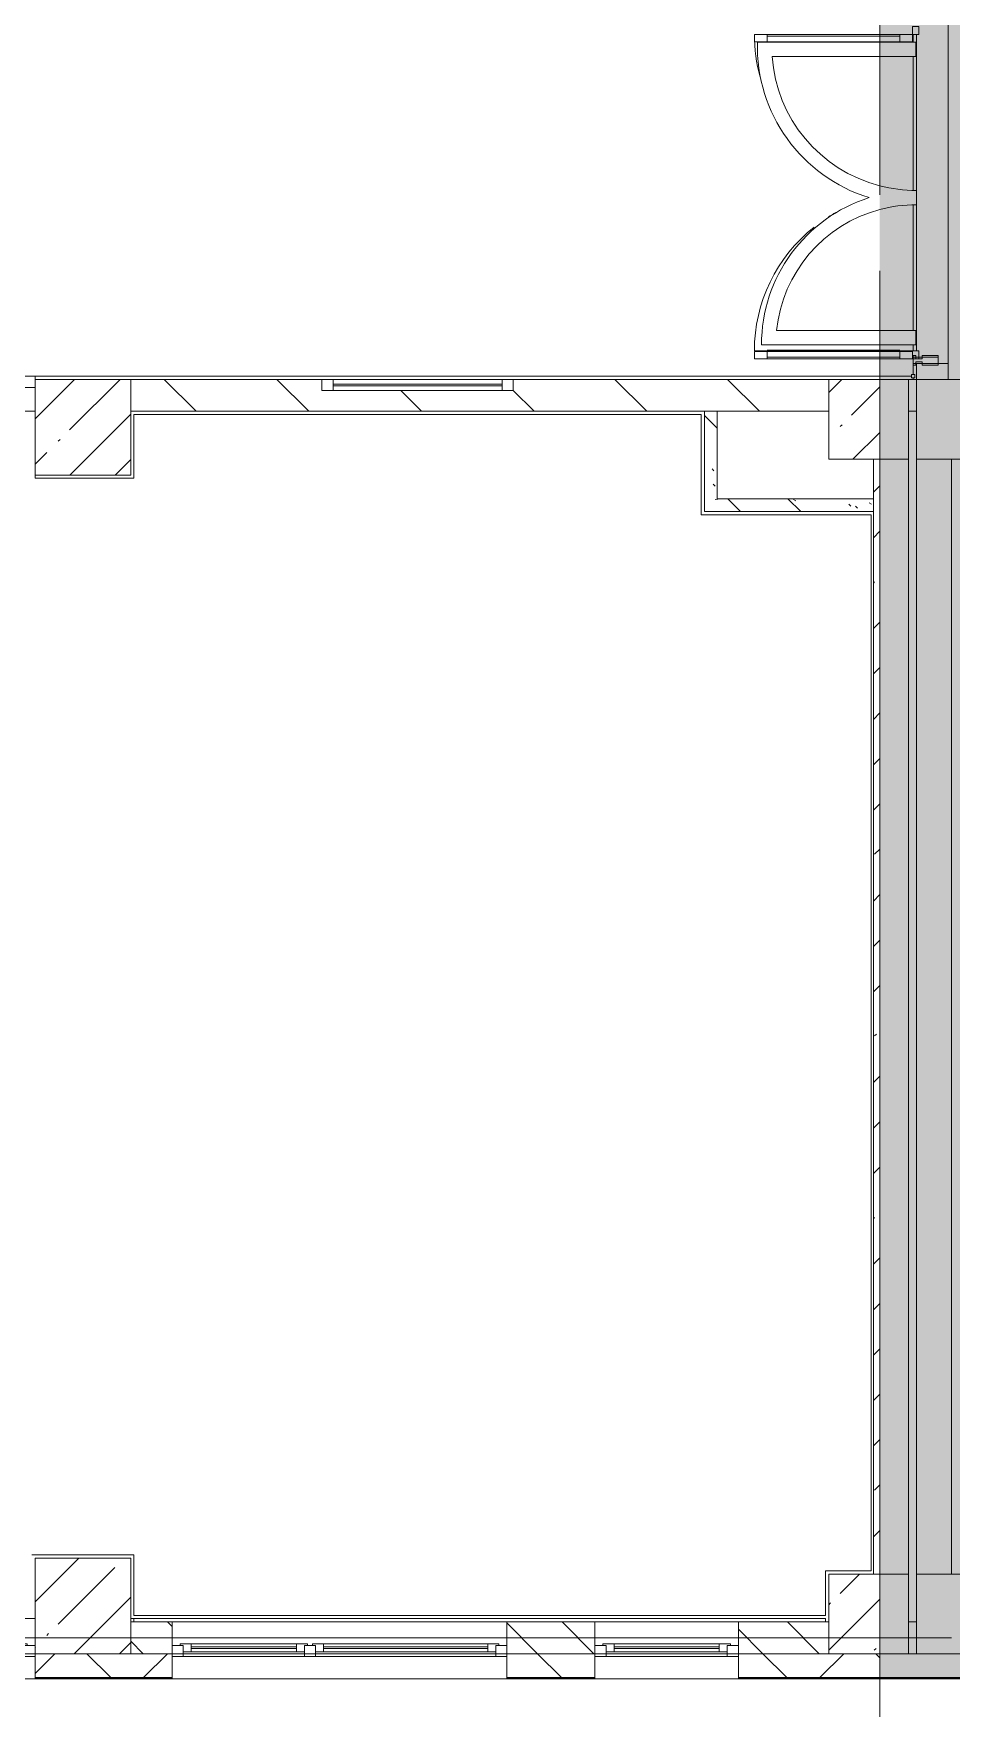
# Model space of a CAD drawing. Header units: millimetres. Extents: x 957 to 228198, y -8553 to 29000.
# Drawn here: x 134188 to 139948, y -444 to 10072 of the extents above; entities that cross this region are included whole.
import ezdxf

# ---------------------------------------------------------------- set-up
doc = ezdxf.new("R2010")
doc.units = ezdxf.units.MM
doc.linetypes.add('Осевая', pattern=[3175, 635, -476.25, 1587.5, -476.25])
doc.layers.add('A-DETL-GENF-3', color=7, linetype='Continuous', lineweight=9, true_color=0xc0c0c0, transparency=0.4)
for name, color, linetype, lineweight, true_color in [('A-DETL-GENF-4', 7, 'Continuous', 5, 0xaaaaaa), ('A-DETL-GENF-5', 7, 'Continuous', 5, 0xb7b7b7), ('A-DOOR-2', 7, 'Continuous', 5, 0xaaaaaa), ('A-DOOR-4', 7, 'Continuous', 5, 0xb7b7b7), ('A-FLOR-1', 7, 'Continuous', 5, 0xb7b7b7), ('A-FLOR-2', 7, 'Continuous', 5, 0xaaaaaa), ('A-GLAZ-CWMG-2', 7, 'Continuous', 5, 0x737373), ('A-WALL-3', 7, 'Continuous', 5, 0x737373), ('A-WALL-4', 7, 'Continuous', 9, 0x737373), ('I-WALL-2', 7, 'Continuous', 5, 0x737373), ('I-WALL-4', 7, 'Continuous', 5, 0x787878), ('S-COLS-2', 7, 'Continuous', 5, 0x737373)]:
    doc.layers.add(name, color=color, linetype=linetype, lineweight=lineweight, true_color=true_color)
for name, color, linetype, lineweight in [('A-GLAZ-2', 7, 'Continuous', 5), ('A-GLAZ-CWMG-3', 7, 'Continuous', 5), ('A-WALL', 7, 'Continuous', 9), ('A-WALL-2', 7, 'Continuous', 5), ('I-WALL-3', 7, 'Continuous', 5), ('S-COLS-1', 7, 'Continuous', 5), ('Оси', 7, 'Continuous', 9), ('Оси-2', 7, 'Осевая', 9)]:
    doc.layers.add(name, color=color, linetype=linetype, lineweight=lineweight)
pattern_1 = [(135, (101188.1, 0), (-377.171, -377.171), [533.4, -88.9, 17.78, -88.9]), (135, (101188.1, 376.94), (-377.171, -377.171), []), (50, (101188.1, 0), (637.6445, -55.7866), [66.675, -733.425]), (355, (101188.1, 0), (-123.349, 668.699), [53.34, -586.74]), (100.451, (101241.2, -4.65), (514.299, 612.908), [56.665, -623.315]), (46.184, (101188.1, 177.8), (948.776, -147.15), [100.012, -1100.137]), (96.636, (101267.2, 165.5), (830.91, 865.997), [84.998, -934.973]), (351.184, (101188.1, 177.8), (830.918, 865.988), [80.01, -880.11]), (21, (101277, 133.35), (530.6506, -357.928), [66.675, -733.425]), (326, (101277, 133.35), (216.308, 644.658), [53.34, -586.74]), (71.451, (101321.2, 103.5), (746.96, 286.724), [56.665, -623.315]), (37.5, (101188.1, 0), (10.8105, 295.9426), [16.764, -562.864, 16.764, -578.866, -588.962]), (37.5, (101188.1, 0), (10.8105, 295.9426), [-1175.258, 16.764, -572.198]), (7.5, (101188.1, 0), (233.8692, 350.6318), [16.764, -322.834, 16.764, -549.529, -224.472]), (7.5, (101188.1, 0), (233.8692, 350.6318), [-905.891, 16.764, -207.708]), (327.5, (100989.84, 0), (474.5678, -20.0513), [16.764, -205.486, 16.764, -676.656, -920.115]), (327.5, (100989.84, 0), (474.5678, -20.0513), [-915.67, 16.764, -903.351]), (317.5, (100900.94, 0), (518.452, 88.9934), [16.764, -272.161, 16.764, -443.738, -653.415]), (317.5, (100900.94, 0), (518.452, 88.9934), [-749.427, 16.764, -636.651])]

# ---------------------------------------------------------------- blocks, each defined once
blk = doc.blocks.new('BSC_Колонна _Прямоугольная - 500х500-23286270-3_2_2_птичка')
at = {"layer": 'S-COLS-2'}
for p, q in [((250, 250), (-250, 250)), ((-250, 250), (-250, -250)), ((250, -250), (250, 250)), ((-250, -250), (250, -250))]:
    blk.add_line(p, q, dxfattribs=at)
blk = doc.blocks.new('BSC_Колонна _Прямоугольная - 600х600-V270-3_2_2_птичка')
at = {"layer": 'S-COLS-1'}
h = blk.add_hatch(dxfattribs=at)
h.set_pattern_fill('FP_89', color=256, style=0, pattern_type=2)
h.set_pattern_definition([(45, (-33310, -7600), (-285.123, 285.123), []), (45, (-33024.88, -7600), (-285.123, 285.123), [504.031, -100.806, 16.764, -84.042])])
h.paths.add_polyline_path([(254, -300), (300, -300), (300, 300), (-300, 300), (-300, -300)])
for p, q in [((300, 300), (-300, 300)), ((-300, 300), (-300, -300)), ((300, -300), (300, 300)), ((-300, -300), (300, -300))]:
    blk.add_line(p, q, dxfattribs=at)
blk = doc.blocks.new('BSC_Колонна _Прямоугольная - 600х600-V271-3_2_2_птичка')
at = {"layer": 'S-COLS-1'}
h = blk.add_hatch(dxfattribs=at)
h.set_pattern_fill('FP_90', color=256, style=0, pattern_type=2)
h.set_pattern_definition([(45, (-33310, -200), (-285.123, 285.123), []), (45, (-33024.88, -200), (-285.123, 285.123), [504.031, -100.806, 16.764, -84.042])])
h.paths.add_polyline_path([(-300, -300), (300, -300), (300, 300), (-300, 300), (-300, -170)])
for p, q in [((300, 300), (-300, 300)), ((-300, 300), (-300, -300)), ((300, -300), (300, 300)), ((-300, -300), (300, -300))]:
    blk.add_line(p, q, dxfattribs=at)
blk = doc.blocks.new('120_Окно_СКБ_2Ст - 120_Окно_СКБ_2Ст 2100х2400 _мал створка справа_-22446225-3_2_2_птичка')
at = {"layer": 'A-GLAZ-2'}
for p, q in [((-1050, -127), (-1050, -57)), ((-1050, -57), (-980, -57)), ((1050, -57), (-1050, -57)), ((-980, -57), (-980, -127)), ((150, -87), (-980, -87)), ((-980, -87), (-980, -127)), ((-930, -137), (-930, -87)), ((100, -137), (100, -87)), ((150, -127), (150, -57)), ((150, -57), (220, -57)), ((150, -127), (150, -87)), ((220, -57), (220, -127)), ((980, -87), (220, -87)), ((220, -87), (220, -127)), ((270, -137), (270, -87)), ((930, -137), (930, -87)), ((980, -127), (980, -57)), ((980, -57), (1050, -57)), ((980, -127), (980, -87)), ((1050, -57), (1050, -127)), ((-980, -127), (-1050, -127)), ((-1050, -127), (-1000, -127)), ((-980, -127), (-1000, -127)), ((-1000, -127), (-1000, -137)), ((-1000, -137), (170, -137)), ((170, -137), (-1000, -137)), ((-930, -107), (100, -107)), ((100, -117), (-930, -117)), ((220, -127), (150, -127)), ((170, -127), (150, -127)), ((170, -127), (200, -127)), ((170, -137), (170, -127)), ((220, -127), (200, -127)), ((200, -127), (200, -137)), ((200, -137), (1000, -137)), ((1000, -137), (200, -137)), ((270, -107), (930, -107)), ((930, -117), (270, -117)), ((1050, -127), (980, -127)), ((1000, -127), (980, -127)), ((1000, -127), (1050, -127)), ((1000, -137), (1000, -127))]:
    blk.add_line(p, q, dxfattribs=at)
blk = doc.blocks.new('120_Окно_СКБ_1Ст - 120_Окно_СКБ_1Ст 900х2500_h_-22445987-3_2_2_птичка')
at = {"layer": 'A-GLAZ-2'}
for p, q in [((-450, -127), (-450, -57)), ((-450, -57), (-380, -57)), ((450, -57), (-450, -57)), ((-380, -57), (-380, -127)), ((380, -87), (-380, -87)), ((-380, -87), (-380, -127)), ((-330, -137), (-330, -87)), ((330, -137), (330, -87)), ((380, -127), (380, -57)), ((380, -57), (450, -57)), ((380, -127), (380, -87)), ((450, -57), (450, -127)), ((-380, -127), (-450, -127)), ((-450, -127), (-400, -127)), ((-380, -127), (-400, -127)), ((-400, -127), (-400, -137)), ((-400, -137), (400, -137)), ((400, -137), (-400, -137)), ((-330, -107), (330, -107)), ((330, -117), (-330, -117)), ((450, -127), (380, -127)), ((400, -127), (380, -127)), ((400, -127), (450, -127)), ((400, -137), (400, -127))]:
    blk.add_line(p, q, dxfattribs=at)
blk = doc.blocks.new('BSC_Колонна _Прямоугольная - 500х500-V297-3_2_2_птичка')
at = {"layer": 'S-COLS-1'}
h = blk.add_hatch(dxfattribs=at)
h.set_pattern_fill('FP_106', color=256, style=0, pattern_type=2)
h.set_pattern_definition([(45, (-38240, -150), (-285.123, 285.123), []), (45, (-37954.88, -150), (-285.123, 285.123), [504.031, -100.806, 16.764, -84.042])])
h.paths.add_polyline_path([(70, -250), (70, 250), (-250, 250), (-250, -250), (30, -250)])
for p, q in [((70, 250), (-250, 250)), ((-250, 250), (-250, -250)), ((-250, -250), (70, -250))]:
    blk.add_line(p, q, dxfattribs=at)
at = {"layer": 'S-COLS-2'}
for p, q in [((250, 250), (70, 250)), ((250, -250), (250, 250)), ((70, -250), (250, -250))]:
    blk.add_line(p, q, dxfattribs=at)
blk = doc.blocks.new('BSC_Колонна _Прямоугольная - 500х500-V298-3_2_2_птичка')
at = {"layer": 'S-COLS-1'}
h = blk.add_hatch(dxfattribs=at)
h.set_pattern_fill('FP_107', color=256, style=0, pattern_type=2)
h.set_pattern_definition([(45, (-38240, -7650), (-285.123, 285.123), []), (45, (-37954.88, -7650), (-285.123, 285.123), [504.031, -100.806, 16.764, -84.042])])
h.paths.add_polyline_path([(70, -250), (70, 250), (-250, 250), (-250, -250), (30, -250)])
for p, q in [((70, 250), (-250, 250)), ((-250, 250), (-250, -250)), ((-250, -250), (70, -250))]:
    blk.add_line(p, q, dxfattribs=at)
at = {"layer": 'S-COLS-2'}
for p, q in [((250, 250), (70, 250)), ((250, -250), (250, 250)), ((70, -250), (250, -250))]:
    blk.add_line(p, q, dxfattribs=at)
blk = doc.blocks.new('120_Окно_СКБ_1Ст - 120_Окно_СКБ_1Ст 400х1200 EI30-24228909-3_2_2_птичка')
at = {"layer": 'A-GLAZ-2'}
for p, q in [((-600, 30), (-600, 100)), ((-600, 100), (-530, 100)), ((600, 100), (-600, 100)), ((-530, 30), (-600, 30)), ((-600, 30), (600, 30)), ((-530, 100), (-530, 30)), ((530, 70), (-530, 70)), ((530, 60), (-530, 60)), ((530, 30), (530, 100)), ((530, 100), (600, 100)), ((600, 30), (530, 30)), ((600, 100), (600, 30))]:
    blk.add_line(p, q, dxfattribs=at)
blk = doc.blocks.new('Прямоугольный импост - 50 x 70 мм-31700031-3_2_2_птичка')
at = {"layer": 'A-GLAZ-CWMG-3'}
for p, q in [((-70, 35), (0, 35)), ((-70, -35), (-70, 35)), ((0, -35), (-70, -35)), ((0, -15), (0, -35))]:
    blk.add_line(p, q, dxfattribs=at)
blk = doc.blocks.new('Прямоугольный импост - Импост структурный с накладкой - 160мм Темный-31239214-3_2_2_птичка')
at = {"layer": 'A-GLAZ-CWMG-2'}
for p, q in [((-50, 0), (-50, 17)), ((-50, 17), (0, 17)), ((-40, 0), (-50, 0)), ((-40, -40), (-40, 0)), ((0, 0), (-10, 0)), ((-10, 0), (-10, -40)), ((0, 17), (0, 0)), ((-50, -140), (-50, -40)), ((-50, -40), (-40, -40)), ((-10, -40), (0, -40)), ((0, -40), (0, -140)), ((0, -140), (-50, -140))]:
    blk.add_line(p, q, dxfattribs=at)
blk = doc.blocks.new('Дверь_Витражная_остекление_ - ДВН_ДАО_Главный вход_1800 в свету 5-32258809-3_2_2_птичка')
at = {"layer": 'A-DETL-GENF-4'}
for p, q in [((-993, -1013), (-993, -226)), ((-993, -226), (-993, -1013)), ((-983, -933), (-983, -226)), ((-948, -1013), (-948, -226)), ((-948, -1013), (-948, -226)), ((989, -933), (989, -226)), ((998, -1013), (998, -226)), ((998, -226), (998, -1013)), ((1033, -933), (1033, -226)), ((1043, -1013), (1043, -226)), ((1043, -1013), (1043, -226)), ((-993, -933), (-948, -933)), ((1043, -933), (998, -933)), ((-993, -1013), (-948, -1013)), ((-993, -1013), (-948, -1013)), ((1043, -1013), (998, -1013)), ((998, -1013), (1043, -1013))]:
    blk.add_line(p, q, dxfattribs=at)
at = {"layer": 'A-DETL-GENF-5'}
for p, q in [((-948, -20), (-993, -20)), ((-993, -226), (-993, -20)), ((-948, -20), (-993, -20)), ((-993, -20), (-993, -226)), ((-993, -100), (-948, -100)), ((-983, -226), (-983, -100)), ((-948, -226), (-948, -20)), ((-948, -226), (-948, -20)), ((989, -226), (989, -100)), ((998, -226), (998, -20)), ((998, -20), (998, -226)), ((1043, -100), (998, -100)), ((1033, -226), (1033, -100)), ((1043, -226), (1043, -20)), ((1043, -226), (1043, -20))]:
    blk.add_line(p, q, dxfattribs=at)
at = {"layer": 'A-DOOR-2'}
for p, q in [((-993, -1013), (-993, -226)), ((993, -1013), (993, -226))]:
    blk.add_line(p, q, dxfattribs=at)
for centre, start, end in [((993, -20), 208.9884, 212.16), ((993, -20), 218.4779, 270), ((-993, -20), 270, 285.599)]:
    blk.add_arc(centre, 993, start, end, dxfattribs=at)
at = {"layer": 'A-DOOR-4'}
for p, q in [((-1043, 20), (-993, 20)), ((-1043, -20), (-1043, 20)), ((-993, 20), (-993, -20)), ((993, 20), (1043, 20)), ((993, -20), (993, 20)), ((1043, 20), (1043, -20)), ((-993, -20), (-1043, -20)), ((-993, -226), (-993, -20)), ((993, -226), (993, -20)), ((1043, -20), (993, -20))]:
    blk.add_line(p, q, dxfattribs=at)
blk = doc.blocks.new('Прямоугольный импост - Импост структурный с накладкой - 160мм Темный-31915521-3_2_2_птичка')
at = {"layer": 'A-GLAZ-CWMG-2'}
for p, q in [((-25, 0), (-25, 17)), ((-25, 17), (25, 17)), ((-15, 0), (-25, 0)), ((-15, -40), (-15, 0)), ((25, 0), (15, 0)), ((15, 0), (15, -40)), ((25, 17), (25, 0)), ((-25, -140), (-25, -40)), ((-25, -40), (-15, -40)), ((15, -40), (25, -40)), ((25, -40), (25, -140)), ((25, -140), (-25, -140))]:
    blk.add_line(p, q, dxfattribs=at)

msp = doc.modelspace()

# ---------------------------------------------------------------- hatches: boundary and pattern name
at = {"layer": 'A-DETL-GENF-3'}
h = msp.add_hatch(color=256, dxfattribs=at)
h.paths.add_polyline_path([(167348.1, -251.7), (177038.1, -250), (177041.1, 3288.3), (185758.1, 3288.3), (185758.1, 27348.3), (143098.1, 27348.3), (143098.1, 23888.3), (139948.1, 23887.4), (139948.1, 15358), (139498.2, 15353), (139498.2, -251.7), (167098.1, -251.7)])
h.paths.add_polyline_path([(168253.1, 151), (168237.1, 151), (168237.1, 551), (168253.1, 551)])
h.paths.add_polyline_path([(171639.1, 151), (171623.1, 151), (171623.1, 551), (171639.1, 551), (171639.1, 172.5)])
h.paths.add_polyline_path([(168237.1, 1051), (168237.6, 1545.2), (168253.1, 1545.2), (168253.1, 1258), (169542.1, 1258), (169542.1, 1242), (168253.1, 1242), (168253.1, 1051), (168237.6, 1051)])
h.paths.add_polyline_path([(171623.1, 1051), (171623.1, 1530.1), (171639.1, 1530.1), (171639.1, 1051)])
h.paths.add_polyline_path([(170407.7, 1232), (170364.1, 1232), (170364.1, 1248), (171622.8, 1248), (171622.8, 1232), (170409.2, 1232)])
h.paths.add_polyline_path([(171638.9, 2030.1), (171623.1, 2030.1), (171623.1, 2332), (170364.1, 2332), (170364.1, 2348), (171639.1, 2347.5), (171639.1, 2030.1)])
h.paths.add_polyline_path([(168253.1, 2045.2), (168237.1, 2045.2), (168237.1, 2789), (168253.1, 2789), (168253.1, 2350.4)])
h.paths.add_polyline_path([(169243.4, 2342), (168253.4, 2342), (168253.4, 2358), (169543.5, 2358), (169543.5, 2342), (169470, 2342)])
h.paths.add_polyline_path([(168253.1, 3289), (168237.1, 3289), (168237.1, 3729), (168253.1, 3729)])
h.paths.add_polyline_path([(173543.1, 6780), (173543.1, 7680), (173593.1, 7680), (173593.1, 6780)])
h.paths.add_polyline_path([(174843.1, 7680), (174843.1, 7730), (174833.1, 7730), (174836.7, 7760), (174878.1, 7760), (174878.1, 7908), (174948.1, 7908), (174948.1, 7900), (174893.1, 7900), (174893.1, 7680), (174948.1, 7680), (174948.1, 7672), (174878.1, 7672), (174878.1, 7680), (174859.1, 7680)])
h.paths.add_polyline_path([(174836.7, 7280), (174793.1, 7280), (174793.1, 7680), (174843.1, 7680), (174843.1, 7280)])
h.paths.add_polyline_path([(173485.1, 7672), (173438.1, 7672), (173438.1, 7680), (173493.1, 7680), (173493.1, 7900), (173438.1, 7900), (173440.3, 7908), (173508.1, 7908), (173508.1, 7760), (173553.1, 7760), (173553.1, 7730), (173543.1, 7730), (173543.1, 7680), (173508.1, 7680), (173508.1, 7672), (173493.1, 7672)])
h.paths.add_polyline_path([(168078.1, 7672), (168008.1, 7672), (168008.1, 7820), (167988.1, 7820), (167988.1, 7860), (167998.1, 7860), (167998.1, 7900), (168008.1, 7900), (168008.1, 7908), (168078.1, 7908), (168078.1, 7900), (168023.1, 7895.1), (168023.1, 7680), (168078.1, 7680)])
h.paths.add_polyline_path([(172840.8, 7672), (172808.1, 7672), (172808.1, 7820), (172788.1, 7820), (172788.1, 7860), (172798.1, 7860), (172798.1, 7900), (172808.1, 7900), (172808.1, 7908), (172878.1, 7908), (172878.1, 7900), (172823.1, 7895.1), (172823.1, 7680), (172878.1, 7680), (172878.1, 7672), (172848.1, 7672)])
h.paths.add_polyline_path([(170545.1, 7672), (170508.1, 7672), (170508.1, 7820), (170488.1, 7820), (170488.1, 7860), (170498.1, 7860), (170498.1, 7900), (170508.1, 7900), (170508.1, 7908), (170578.1, 7908), (170578.1, 7900), (170523.1, 7895.1), (170523.1, 7680), (170578.1, 7680), (170578.1, 7672), (170548.1, 7672)])
h.paths.add_polyline_path([(167138.1, 7672), (167068.1, 7672), (167068.1, 7680), (167123.1, 7680), (167118.1, 7900), (167068.1, 7900), (167068.1, 7908), (167138.1, 7908), (167138.1, 7900), (167148.1, 7895.1), (167148.1, 7860), (167158.1, 7860), (167158.1, 7820), (167138.1, 7820), (167138.1, 7680)])
h.paths.add_polyline_path([(169418.1, 7672), (169418.1, 7680), (169473.1, 7680), (169473.1, 7900), (169418.1, 7900), (169418.1, 7908), (169488.1, 7908), (169488.1, 7900), (169498.1, 7900), (169498.1, 7860), (169508.1, 7858.7), (169508.1, 7820), (169488.1, 7820), (169488.1, 7672), (169448.1, 7672)])
h.paths.add_polyline_path([(171938.1, 7672), (171868.1, 7672), (171868.1, 7680), (171923.1, 7680), (171923.1, 7900), (171868.1, 7900), (171868.1, 7908), (171938.1, 7908), (171938.1, 7900), (171948.1, 7895.1), (171948.1, 7860), (171958.1, 7860), (171958.1, 7820), (171938.1, 7820), (171938.1, 7680)])
h.paths.add_polyline_path([(170498.1, 7900), (170458.1, 7900), (170458.1, 8900), (170498.1, 8900), (170498.1, 7916.7)])
h.paths.add_polyline_path([(167958.1, 7900), (167958.1, 8750), (167998.1, 8750), (167998.1, 7900)])
h.paths.add_polyline_path([(172758.1, 7900), (172758.1, 8750), (172798.1, 8750), (172798.1, 7900)])
h.paths.add_polyline_path([(159665.9, 10300), (159625.9, 10300), (159625.9, 10900), (159665.9, 10900), (159665.9, 10501.7)])
h.paths.add_polyline_path([(157905.9, 10300), (157865.9, 10300), (157865.9, 10900), (157905.9, 10900), (157905.9, 10385.9)])
h.paths.add_polyline_path([(158745.9, 10300), (158745.9, 10900), (158785.9, 10900), (158785.9, 10300)])
h.paths.add_polyline_path([(156985.9, 10300), (156985.9, 10900), (157025.9, 10900), (157025.9, 10300)])
h.paths.add_polyline_path([(157865.9, 10900), (157840.9, 10900), (157840.9, 10980), (157875.9, 10980), (157875.9, 10940), (157865.9, 10940)])
h.paths.add_polyline_path([(158735.9, 10900), (158720.9, 10900), (158720.9, 10980), (158755.9, 10980), (158755.9, 10940), (158745.9, 10940), (158745.9, 10900)])
h.paths.add_polyline_path([(158465.9, 10900), (158465.9, 10940), (158455.9, 10940), (158455.9, 10980), (158490.9, 10980), (158490.9, 10900), (158475.9, 10900)])
h.paths.add_polyline_path([(159355.9, 10900), (159345.9, 10900), (159345.9, 10940), (159335.9, 10940), (159335.9, 10980), (159370.9, 10980), (159370.9, 10900)])
h.paths.add_polyline_path([(157585.9, 10900), (157585.9, 10940), (157575.9, 10940), (157575.9, 10980), (157610.9, 10980), (157610.9, 10900), (157590.9, 10900)])
h.paths.add_polyline_path([(159625.9, 10900), (159600.9, 10900), (159600.9, 10980), (159635.9, 10980), (159635.9, 10940), (159625.9, 10940)])
h.paths.add_polyline_path([(160235.9, 10900), (160225.9, 10900), (160225.9, 10940), (160215.9, 10940), (160215.9, 10980), (160250.9, 10980), (160250.9, 10900)])
h.paths.add_polyline_path([(156985.9, 10900), (156960.9, 10900), (156960.9, 10980), (156995.9, 10980), (156995.9, 10940), (156985.9, 10940), (156985.9, 10925.7)])
h.paths.add_polyline_path([(139948.1, 12070), (139948.1, 12125), (139728.1, 12125), (139728.1, 12070), (139720.1, 12070), (139720.1, 12140), (139868.1, 12140), (139868.1, 12185), (139898.1, 12185), (139898.1, 12175), (139948.1, 12175), (139949.5, 12140), (139956.1, 12140), (139956.1, 12070)])
h.paths.add_polyline_path([(139948.1, 12175), (139949.5, 12225), (140348.1, 12225), (140343.1, 12175), (139949.5, 12175)])
h.paths.add_polyline_path([(140345.1, 13425), (139948.1, 13425), (139949.5, 13475), (140848.1, 13475), (140848.1, 13425), (140620.6, 13425)])
h.paths.add_polyline_path([(139868.1, 13465), (139868.1, 13510), (139720.1, 13514), (139720.1, 13580), (139728.1, 13580), (139728.1, 13525), (139948.1, 13525), (139948.1, 13580), (139956.1, 13580), (139956.1, 13510), (139948.1, 13510), (139948.1, 13475), (139898.1, 13475), (139898.1, 13465), (139888.1, 13465)])
h.paths.add_polyline_path([(178708.1, 15650), (178638.1, 15650), (178638.1, 15658), (178708.1, 15658)])
h.paths.add_polyline_path([(178272.9, 15650), (178272.9, 15658), (178342.9, 15658), (178342.9, 15650)])
h.paths.add_polyline_path([(179678.1, 15650), (179678.1, 16650), (179718.1, 16650), (179718.1, 15650)])
h.paths.add_polyline_path([(178262.9, 15650), (178222.9, 15650), (178222.9, 16650), (178262.9, 16650), (178262.9, 15848.6)])
h.paths.add_polyline_path([(179798.1, 15650), (179728.1, 15650), (179728.1, 15658), (179798.1, 15658)])
h.paths.add_polyline_path([(177182.9, 15650), (177182.9, 15658), (177252.9, 15658), (177252.9, 15650)])
h.paths.add_polyline_path([(183728.1, 15650), (183728.1, 15658), (183798.1, 15658), (183798.1, 15650)])
h.paths.add_polyline_path([(182638.1, 15650), (182638.1, 15658), (182708.1, 15658), (182708.1, 15650)])
h.paths.add_polyline_path([(183718.1, 15650), (183678.1, 15650), (183678.1, 16650), (183718.1, 16650), (183718.1, 15848.6)])
h.paths.add_polyline_path([(185660.1, 17240), (185660.1, 17310), (185668.1, 17310), (185668.1, 17240)])
h.paths.add_polyline_path([(181278.1, 17600), (181278.1, 18590), (181318.1, 18590), (181318.1, 17600)])
h.paths.add_polyline_path([(178438.1, 17600), (178438.1, 18590), (178478.1, 18590), (178478.1, 17600)])
h.paths.add_polyline_path([(185620.3, 18280), (184668.1, 18280), (184668.1, 18320), (185668.1, 18320), (185668.1, 18280)])
h.paths.add_polyline_path([(185660.1, 18330), (185660.1, 18400), (185668.1, 18400), (185668.1, 18330)])
h.paths.add_polyline_path([(180268.1, 18592), (180238.1, 18592), (180238.1, 18600), (180268.1, 18600)])
h.paths.add_polyline_path([(166848.1, 24100), (166848.1, 24150), (167348.1, 24150), (167348.1, 24100)])
h.paths.add_polyline_path([(167284.6, 25850), (166848.1, 25850), (166848.1, 25900), (167348.1, 25900), (167348.1, 25850), (167328.1, 25850)])
at = {"layer": 'A-WALL-2'}
h = msp.add_hatch(dxfattribs=at)
h.set_pattern_fill('FP_83', color=256, style=0, pattern_type=2)
h.set_pattern_definition([(135, (101188.1, 0), (-176.7767, -176.7767), [])])
h.paths.add_polyline_path([(116798.1, -100), (116798.1, 100), (116048.1, 100), (116048.1, -100)])
h.paths.add_polyline_path([(138611.1, -100), (139178.1, -100), (139178.1, 100), (138611.1, 100)])
h.paths.add_polyline_path([(117848.1, -100), (117848.1, 100), (117698.1, 100), (117698.1, -100), (117828.1, -100)])
h.paths.add_polyline_path([(113333.1, -100), (113348.1, -100), (113348.1, 100), (113198.1, 100), (113198.1, -100), (113311.2, -100)])
h.paths.add_polyline_path([(137548.5, -100), (137711.1, -100), (137711.1, 100), (137158.1, 100), (137158.1, -100)])
h.paths.add_polyline_path([(126729.1, -100), (126748.1, -100), (126748.1, 100), (125998.1, 100), (125998.8, -100), (126362, -100)])
h.paths.add_polyline_path([(120548.1, -100), (121898.1, -100), (121898.1, 100), (120548.1, 100), (120548.1, -13.9)])
h.paths.add_polyline_path([(134818.1, -100), (135058.1, -100), (135058.1, 100), (134798.1, 100), (134798.1, -100)])
h.paths.add_polyline_path([(127348.1, -100), (127597.8, -100), (127597.8, 100), (127348.1, 100), (127348.1, -66.3)])
h.paths.add_polyline_path([(111547.8, -100), (112298.1, -100), (112298.1, 100), (111547.8, 100)])
h.paths.add_polyline_path([(123098.1, -100), (123098.1, 100), (122798.1, 100), (122798.1, -100), (123078.1, -100)])
h.paths.add_polyline_path([(133298.1, -100), (133298.1, 100), (132070.9, 100), (132070.9, -100), (132887.5, -100)])
h.paths.add_polyline_path([(108848.1, -100), (108848.1, 100), (108018.1, 100), (108018.1, -100), (108828.1, -100)])
h.paths.add_polyline_path([(130997.8, -100), (131170.9, -100), (131170.9, 100), (130997.8, 100), (130997.8, -70.1)])
h.paths.add_polyline_path([(123898.1, -100), (123898.1, 100), (123698.1, 100), (123698.1, -100)])
h = msp.add_hatch(dxfattribs=at)
h.set_pattern_fill('FP_85', color=256, style=0, pattern_type=2)
h.set_pattern_definition([(45, (101188.1, 0), (-353.5534, 353.5534), []), (135, (101188.1, 0), (-353.5534, -353.5534), [])])
h.paths.add_polyline_path([(100928.1, -250), (104918.1, -250), (104918.1, -100), (100928.1, -100)])
h.paths.add_polyline_path([(139412.9, -250), (139498.2, -250), (139498.2, -100), (138611.1, -100), (138611.1, -250)])
h.paths.add_polyline_path([(132887.5, -250), (133298.1, -250), (133298.1, -100), (132070.9, -100), (132070.9, -250)])
h.paths.add_polyline_path([(134198.1, -250), (135058.1, -250), (135058.1, -100), (134198.1, -100), (134198.1, -192.2)])
h.paths.add_polyline_path([(131170.9, -250), (131170.9, -100), (130397.8, -100), (130397.8, -250), (131023.1, -250)])
h.paths.add_polyline_path([(137711.1, -250), (137711.1, -100), (137158.1, -100), (137158.1, -250), (137548.5, -250)])
h.paths.add_polyline_path([(123565.4, -250), (123898.1, -250), (123898.1, -100), (122798.1, -100), (122798.1, -250)])
h.paths.add_polyline_path([(125998.1, -250), (127597.8, -250), (127597.8, -100), (125998.1, -100), (125998.1, -169.4)])
h.paths.add_polyline_path([(121898.1, -250), (121898.1, -100), (120548.1, -100), (120548.1, -250), (120768.8, -250)])
h.paths.add_polyline_path([(118448.1, -250), (118448.1, -100), (117698.1, -100), (117698.1, -250), (117972.2, -250)])
h.paths.add_polyline_path([(116048.1, -250), (116798.1, -250), (116798.1, -100), (116048.1, -100), (116048.1, -141.7)])
h.paths.add_polyline_path([(108650.2, -250), (109447.8, -250), (109447.8, -100), (108018.1, -100), (108018.1, -250)])
h.paths.add_polyline_path([(113948.1, -250), (113948.1, -100), (113198.1, -100), (113198.1, -250), (113311.2, -250)])
h.paths.add_polyline_path([(111547.8, -250), (112298.1, -250), (112298.1, -100), (111547.8, -100), (111547.8, -129.2)])
at = {"layer": 'I-WALL-3'}
h = msp.add_hatch(dxfattribs=at)
h.set_pattern_fill('FP_84', color=256, style=0, pattern_type=2)
h.set_pattern_definition([(135, (101188.1, 0), (-353.5534, -353.5534), [])])
h.paths.add_polyline_path([(138478.1, 7700), (139178.1, 7700), (139178.1, 7900), (137198.1, 7900), (137198.1, 7830), (135998.1, 7830), (135998.1, 7900), (134798.1, 7900), (134798.1, 7700), (138398.1, 7700)])
h.paths.add_polyline_path([(131647.8, 7700), (131698.1, 7700), (131698.1, 7900), (130997.8, 7900), (130997.8, 7700), (131627.8, 7700)])
h = msp.add_hatch(dxfattribs=at)
h.set_pattern_fill('FP_81', color=256, style=0, pattern_type=2)
h.set_pattern_definition([(45, (101188.1, 0), (-285.123, 285.123), []), (45, (101473.2, 0), (-285.123, 285.123), [504.031, -100.806, 16.764, -84.042])])
h.paths.add_polyline_path([(139498.2, 400), (139498.2, 7400), (139458.1, 7400), (139458.1, 400)])
at = {"layer": 'I-WALL-4'}
h = msp.add_hatch(dxfattribs=at)
h.set_pattern_fill('FP_93', color=256, style=0, pattern_type=2)
h.set_pattern_definition(pattern_1)
h.paths.add_polyline_path([(138398.1, 7150), (138478.1, 7150), (138478.1, 7700), (138398.1, 7700), (138398.1, 7280)])
h = msp.add_hatch(dxfattribs=at)
h.set_pattern_fill('FP_93', color=256, style=0, pattern_type=2)
h.set_pattern_definition(pattern_1)
h.paths.add_polyline_path([(139443.1, 7070), (139458.1, 7070), (139458.1, 7150), (138398.1, 7150), (138398.1, 7070), (139412.9, 7070)])

# ---------------------------------------------------------------- linework, layer by layer
at = {"layer": 'A-FLOR-1'}
for p, q in [((139707.6, 10064.1), (139707.6, 10018)), ((139708.1, 10018), (139708.1, 10064.1)), ((139725.1, 9928), (139725.1, 10018)), ((139707.6, 9928), (139707.6, 9088.1)), ((139708.1, 9088.1), (139708.1, 9928)), ((139728.1, 8997), (139728.1, 9087)), ((139707.6, 8995.9), (139707.6, 8207.6)), ((139708.1, 8207.6), (139708.1, 8995.9)), ((139725.1, 8117.6), (139725.1, 8207.6)), ((139707.6, 8117.6), (139707.6, 8080)), ((139708.1, 8080), (139708.1, 8117.6)), ((139707.6, 7991.2), (139707.6, 7931)), ((139707.6, 7911), (139707.6, 7900)), ((139708.1, 7931), (139708.1, 7990.6))]:
    msp.add_line(p, q, dxfattribs=at)
for centre, radius, start, end in [((139725.1, 9992), 905, 255.46254, 270.18994), ((139725.1, 8118), 879, 89.80445, 104.9812)]:
    msp.add_arc(centre, radius, start, end, dxfattribs=at)
at = {"layer": 'A-FLOR-2'}
for p, q in [((139725.1, 10018), (138730.4, 10018)), ((138822.4, 9928), (139725.1, 9928)), ((139725.1, 8207.6), (138850.7, 8207.6)), ((138756.1, 8117.6), (139725.1, 8117.6)), ((134198.1, 7920), (139697.6, 7920)), ((138378.1, 7680), (134818.1, 7680)), ((134818.1, 7680), (134818.1, 7280)), ((138378.1, 7050), (138378.1, 7680)), ((134198.1, 7280), (134198.1, 7300)), ((134818.1, 7280), (134198.1, 7280)), ((139443.1, 7050), (138378.1, 7050)), ((139443.1, 420), (139443.1, 7050)), ((134178.1, 520), (134818.1, 520)), ((134818.1, 520), (134818.1, 140)), ((139158.1, 140), (139158.1, 420)), ((139158.1, 420), (139443.1, 420)), ((134818.1, 140), (139158.1, 140))]:
    msp.add_line(p, q, dxfattribs=at)
for centre, radius, start, end in [((139725.1, 9992), 995, 178.50265, 252.82384), ((139725.1, 9992), 905, 184.05524, 255.46254), ((139725.1, 8118), 969, 107.65196, 180.02266), ((139725.1, 8118), 879, 104.9812, 174.14835)]:
    msp.add_arc(centre, radius, start, end, dxfattribs=at)
at = {"layer": 'A-WALL'}
for p, q in [((138478.1, 7700), (138398.1, 7700)), ((139458.1, 7070), (139458.1, 7150)), ((134798.1, -100), (135058.1, -100)), ((137158.1, -100), (137711.1, -100)), ((138611.1, -100), (139178.1, -100)), ((134198.1, -250), (135058.1, -250)), ((134198.1, -253), (135058.1, -253)), ((137158.1, -250), (137711.1, -250)), ((137158.1, -253), (137711.1, -253)), ((138611.1, -250), (140228.1, -250)), ((138611.1, -253), (140228.1, -253))]:
    msp.add_line(p, q, dxfattribs=at)
at = {"layer": 'A-WALL-2'}
for p, q in [((135058.1, 100), (134798.1, 100)), ((135058.1, -258), (135058.1, 100)), ((137711.1, 100), (137158.1, 100)), ((137158.1, 100), (137158.1, -258)), ((137711.1, -258), (137711.1, 100)), ((139178.1, 100), (138611.1, 100)), ((138611.1, 100), (138611.1, -258)), ((133298.1, -100), (134198.1, -100)), ((134198.1, -100), (134198.1, -258)), ((135058.1, -100), (137158.1, -100)), ((137711.1, -100), (138611.1, -100)), ((122798.1, -258), (137711.1, -258)), ((142328.1, -258), (137711.1, -258))]:
    msp.add_line(p, q, dxfattribs=at)
at = {"layer": 'A-WALL-3'}
for p, q in [((139717.6, 7931), (139697.6, 7931)), ((139697.6, 7931), (139697.6, 7911)), ((139697.6, 7911), (139717.6, 7911)), ((139717.6, 7911), (139717.6, 7931)), ((139728.1, 100), (139678.1, 100))]:
    msp.add_line(p, q, dxfattribs=at)
at = {"layer": 'A-WALL-4'}
msp.add_line((139728.1, -100), (139678.1, -100), dxfattribs=at)
at = {"layer": 'I-WALL-2'}
for p, q in [((139928.1, 10230), (139928.1, 7900)), ((139728.1, 9087), (139728.1, 10064.1)), ((139728.1, 8080), (139728.1, 8997)), ((139928.1, 8000), (139728.1, 8000)), ((139728.1, 8000), (139728.1, 7900)), ((139728.1, 7900), (139678.1, 7900)), ((139678.1, 7700), (139728.1, 7700)), ((139678.1, 400), (139678.1, 7400)), ((139728.1, 7400), (139728.1, 400)), ((139948.1, 400), (139948.1, 7400))]:
    msp.add_line(p, q, dxfattribs=at)
at = {"layer": 'I-WALL-3'}
for p, q in [((135998.1, 7900), (134798.1, 7900)), ((139178.1, 7900), (137198.1, 7900)), ((134198.1, 7700), (131627.8, 7700)), ((134798.1, 7700), (138398.1, 7700)), ((138398.1, 7700), (138398.1, 7070)), ((138478.1, 7150), (138478.1, 7700)), ((138478.1, 7700), (139178.1, 7700)), ((139458.1, 7400), (139458.1, 7150)), ((138398.1, 7070), (139458.1, 7070)), ((139458.1, 7150), (138478.1, 7150)), ((139458.1, 7070), (139458.1, 400)), ((130997.8, 120), (134198.1, 120)), ((134798.1, 120), (139158.1, 120)), ((134818.1, 100), (134818.1, 120)), ((139158.1, 120), (139158.1, 100)), ((137158.1, 100), (135058.1, 100)), ((138611.1, 100), (137711.1, 100))]:
    msp.add_line(p, q, dxfattribs=at)
at = {"layer": 'Оси'}
for p, q in [((139498.1, -4552.8), (139498.1, 7947.2)), ((127448.1, 0), (139948.1, 0))]:
    msp.add_line(p, q, dxfattribs=at)
at = {"layer": 'Оси-2'}
msp.add_line((139498.1, 7947.2), (139498.1, 11277.7), dxfattribs=at)

# ---------------------------------------------------------------- block references
at = {"layer": 'A-DOOR-4', "rotation": 269.9999999999999}
msp.add_blockref('Дверь_Витражная_остекление_ - ДВН_ДАО_Главный вход_1800 в свету 5-32258809-3_2_2_птичка', (139724.1, 9072.5), dxfattribs=at)
at = {"layer": 'A-GLAZ-2'}
msp.add_blockref('120_Окно_СКБ_1Ст - 120_Окно_СКБ_1Ст 400х1200 EI30-24228909-3_2_2_птичка', (136598.1, 7800), dxfattribs=at)
at = {"layer": 'A-GLAZ-2', "rotation": 180}
for name, p in [('120_Окно_СКБ_1Ст - 120_Окно_СКБ_1Ст 900х2500_h_-22445987-3_2_2_птичка', (133748.1, -175)), ('120_Окно_СКБ_2Ст - 120_Окно_СКБ_2Ст 2100х2400 _мал створка справа_-22446225-3_2_2_птичка', (136108.1, -175)), ('120_Окно_СКБ_1Ст - 120_Окно_СКБ_1Ст 900х2500_h_-22445987-3_2_2_птичка', (138161.1, -175))]:
    msp.add_blockref(name, p, dxfattribs=at)
at = {"layer": 'A-GLAZ-CWMG-2', "extrusion": (0, 0, -1), "rotation": 270.0000000000001}
for name, p in [('Прямоугольный импост - Импост структурный с накладкой - 160мм Темный-31239214-3_2_2_птичка', (-139724.1, 8000)), ('Прямоугольный импост - Импост структурный с накладкой - 160мм Темный-31915521-3_2_2_птичка', (-139724.1, 8015))]:
    msp.add_blockref(name, p, dxfattribs=at)
at = {"layer": 'A-GLAZ-CWMG-3', "extrusion": (0, 0, -1), "rotation": 180}
msp.add_blockref('Прямоугольный импост - 50 x 70 мм-31700031-3_2_2_птичка', (-134198.1, 7885), dxfattribs=at)
at = {"layer": 'S-COLS-1'}
for name, p in [('BSC_Колонна _Прямоугольная - 600х600-V270-3_2_2_птичка', (134498.1, 7600)), ('BSC_Колонна _Прямоугольная - 600х600-V271-3_2_2_птичка', (134498.1, 200))]:
    msp.add_blockref(name, p, dxfattribs=at)
at = {"layer": 'S-COLS-2'}
for name, p in [('BSC_Колонна _Прямоугольная - 500х500-V298-3_2_2_птичка', (139428.1, 7650)), ('BSC_Колонна _Прямоугольная - 500х500-23286270-3_2_2_птичка', (139978.1, 7650)), ('BSC_Колонна _Прямоугольная - 500х500-V297-3_2_2_птичка', (139428.1, 150)), ('BSC_Колонна _Прямоугольная - 500х500-23286270-3_2_2_птичка', (139978.1, 150))]:
    msp.add_blockref(name, p, dxfattribs=at)

doc.saveas('drawing.dxf')
